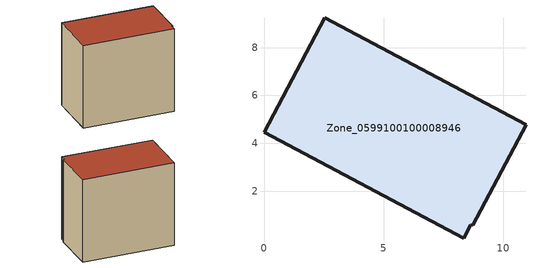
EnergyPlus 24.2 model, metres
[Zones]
Zone_0599100100008946
 floor ground (C_G): 2.54,9.24 10.95,4.77 8.73,0.58 8.64,0.6 8.34,0.04 0,4.46 z0
 wall outside (C_F): 10.95,4.77 2.54,9.24 0,4.46 8.34,0.04 8.64,0.6 8.73,0.58 10.95,4.77 z0:8.77
 roof outside (C_R): 8.34,0.04 8.64,0.6 8.73,0.58 10.95,4.77 2.54,9.24 0,4.46 z8.77
[BUILDING]
Pand.0599100100008946: North Axis=0; Terrain=City; Loads Convergence Tolerance Value=0.04; Temperature Convergence Tolerance Value=0.4; Solar Distribution=FullExterior; Maximum Number of Warmup Days=25; Minimum Number of Warmup Days=1
[Site:Location]
Rotterdam.The.Hague.AP_ZH_NLD Design_Conditions: Latitude=51.96; Longitude=4.45; Time Zone=1; Elevation=-4.5
[SITE:GROUNDTEMPERATURE:BUILDINGSURFACE]
18, 18, 18, 18, 18, 18, 18, 18, 18, 18, 18, 18
[MATERIAL] Thermal Absorptance=0.9; Solar Absorptance=0.7; Visible Absorptance=0.7
Name | Roughness | Thickness | Conductivity | Density | Specific Heat
G.TI.2006-2014 | MediumSmooth | 0.15 | 0.06 | 540 | 1210
F.TI.2006-2014 | Rough | 0.3 | 0.12 | 1920 | 840
R.TI.2006-2014 | MediumRough | 0.2 | 0.08 | 1500 | 1000
[CONSTRUCTION]
C_G: G.TI.2006-2014
C_F: F.TI.2006-2014
C_R: R.TI.2006-2014
[ZONE]
Zone_0599100100008946: Type=1; Multiplier=1; Ceiling Height=Autocalculate; Volume=Autocalculate; Floor Area=autocalculate; Part of Total Floor Area=Yes
[ZONEINFILTRATION:DESIGNFLOWRATE]
Infil_Zone_0599100100008946: Zone or ZoneList or Space or SpaceList=Zone_0599100100008946; Schedule=AlwaysOn; Design Flow Rate Calculation Method=Flow/Area; Flow Rate per Floor Area=0.0015; Constant Term Coefficient=1; Temperature Term Coefficient=0; Velocity Term Coefficient=0; Velocity Squared Term Coefficient=0
[HVACTEMPLATE:ZONE:IDEALLOADSAIRSYSTEM]
Zone_0599100100008946: Maximum Heating Supply Air Temperature=50; Minimum Cooling Supply Air Temperature=13; Maximum Heating Supply Air Humidity Ratio=0.0156; Minimum Cooling Supply Air Humidity Ratio=0.0077; Heating Limit=NoLimit; Cooling Limit=NoLimit; Dehumidification Control Type=ConstantSensibleHeatRatio; Cooling Sensible Heat Ratio=0.7; Dehumidification Setpoint=60; Humidification Control Type=None; Humidification Setpoint=30; Outdoor Air Method=None; Outdoor Air Flow Rate per Person=0.00944; Outdoor Air Flow Rate per Zone Floor Area=0; Outdoor Air Flow Rate per Zone=0; Demand Controlled Ventilation Type=None; Outdoor Air Economizer Type=NoEconomizer; Heat Recovery Type=None; Sensible Heat Recovery Effectiveness=0.7; Latent Heat Recovery Effectiveness=0.65
[ZONECONTROL:THERMOSTAT]
ThermostatControl_Zone_0599100100008946: Zone or ZoneList=Zone_0599100100008946; Control Type Schedule=DualSetpointControlType; Control 1=Thermostat_Zone_0599100100008946; Temperature Difference Between Cutout And Setpoint=0
[THERMOSTATSETPOINT:DUALSETPOINT]
Thermostat_Zone_0599100100008946: Heating Setpoint Temperature Schedule=HeatingSetpoint_Zone_0599100100008946; Cooling Setpoint Temperature Schedule=CoolingSetpoint_Zone_0599100100008946
[SCHEDULE:COMPACT]
HeatingSetpoint_Zone_0599100100008946: Through: 12/31, For: AllDays, Until: 24:00, 21
CoolingSetpoint_Zone_0599100100008946: Through: 12/31, For: AllDays, Until: 24:00, 24
DualSetpointControlType: Through: 12/31, For: AllDays, Until: 24:00, 4
AlwaysOn: Through: 12/31, For: AllDays, Until: 24:00, 1
